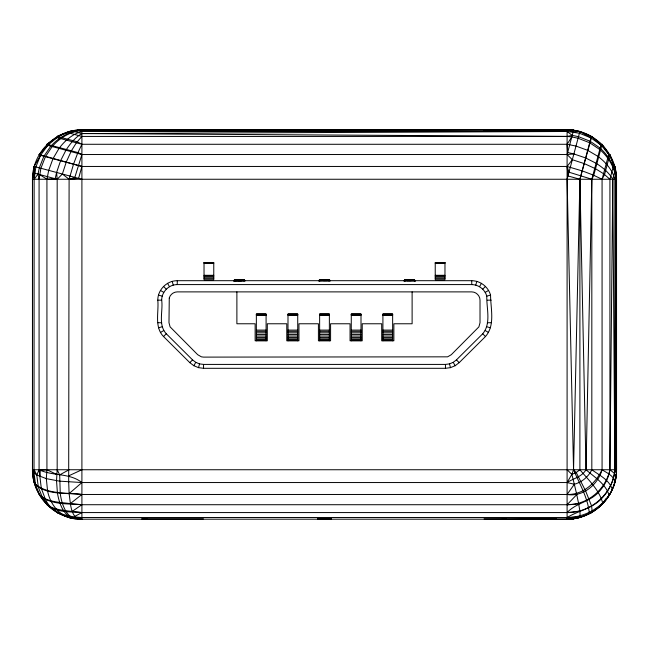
<?xml version="1.0" encoding="UTF-8"?>
<svg xmlns="http://www.w3.org/2000/svg" width="649" height="649" viewBox="0 0 649 649"><rect width="100%" height="100%" fill="white"/><g stroke="black" fill="none" stroke-linecap="round" stroke-linejoin="round"><path stroke-width="0.97" d="M601.501 144.281L602.069 144.281C609.192 154.697 617.191 166.014 616.128 179.254L614.863 469.746C614.084 480.625 609.062 490.863 601.534 498.683C592.139 508.621 578.389 510.666 567.096 517.513L81.904 517.513C55.36 521.285 32.109 495.317 32.45 469.746L32.45 179.254C32.247 152.742 55.49 129.695 81.904 129.8L567.096 129.8C593.486 129.484 616.72 152.896 616.55 179.254L616.55 469.746C616.98 496.144 593.421 519.516 567.096 519.2L81.904 519.2C55.546 519.662 32.158 496.12 32.539 469.746L32.539 179.254L34.137 166.452L40.757 154.973L47.783 145.384L81.904 154.527L567.096 154.527L573.878 153.943L585.609 157.942L596.106 163.272C602.613 167.45 608.892 172.431 612.786 179.254L614.863 469.746C613.045 493.638 590.923 512.945 567.096 512.572L81.904 512.572C70.287 511.672 56.382 512.767 46.931 504.719L47.499 504.719M569.441 130.198L573.554 130.222L567.096 129.8L567.096 519.2L579.898 517.513L580.206 517.042L579.898 511.112L567.096 512.572C575.874 503.064 589.381 501.993 598.24 492.623C604.26 486.312 608.559 478.402 609.922 469.746L612.786 179.254L615.293 169.908L609.922 154.527L608.73 154.373L601.664 145.79L591.426 136.428C583.776 132.794 575.704 129.565 567.096 129.8L81.904 130.222C68.664 129.159 57.347 137.158 46.931 144.281L47.783 145.384M613.816 164.741L609.922 179.254L609.922 469.746L614.457 473.381L616.006 476.804C613.41 491.309 605.087 504.508 592.253 512.061L591.426 512.572C583.776 516.206 575.704 519.435 567.096 519.2C592.261 518.835 614.984 498.432 616.428 473.048L614.863 469.746L614.863 179.254C612.396 169.795 605.598 162.145 597.956 156.377L587.645 150.317L575.988 146.066L567.096 144.281L81.904 144.281L77.604 153.375L73.653 163.791L69.102 179.254L68.68 482.077L69.135 494.027C70.538 502.277 70.124 512.929 77.15 518.754L81.904 519.2L81.904 129.8L126.255 130.125M601.501 504.719L602.369 504.314L602.67 502.934C599.173 489.711 588.4 479.927 579.898 469.746L579.898 179.254L591.823 136.428L590.979 137.888L579.898 179.254L573.554 469.746L571.85 474.37L567.096 482.548L574.341 484.259C581.893 482.199 588.416 476.78 591.823 469.746L591.823 179.254L593.762 175.287L602.069 144.281L600.966 145.133L591.823 179.254L586.023 469.746C581.877 476.893 573.489 478.37 567.096 482.548L81.904 482.548L59.489 481.152L46.33 478.637L36.774 474.979L34.024 472.951L32.45 469.746L616.55 469.746L616.128 179.254C615.366 167.239 609.022 156.109 600.155 148.15L590.087 141.231L578.502 136.671L572.231 135.373L567.096 136.428L81.904 136.428L67.391 132.534L57.177 136.428L57.023 137.62L48.44 144.686L39.078 154.527L40.538 155.371L81.904 166.452L567.096 166.452L582.559 171.003L592.975 174.954L602.069 179.254L602.069 469.746C597.964 484.568 582.98 497.191 567.096 494.473L81.904 494.473C67.447 492.567 43.905 495.771 34.137 482.548L34.908 482.548M244.186 279.719L245.062 280.692L244.219 279.97L234.451 279.719L244.186 279.719L245.062 280.692L233.526 280.692C235.774 280.125 235.003 279.808 233.575 280.692C235.782 278.989 233.81 281.187 233.478 280.692M318.659 280.692C320.89 280.336 318.099 281.366 319.632 279.719L329.368 279.719L330.244 280.692L318.708 280.692C320.955 280.133 320.184 279.8 318.756 280.692L319.681 280.206M572.231 135.373L567.096 131.487L81.904 133.564C75.081 137.458 70.1 143.737 65.922 150.243L60.592 160.741L56.593 172.472L57.177 179.254L57.177 469.746L59.676 474.881L60.252 493.126C61.241 503.673 67.674 523.638 81.904 517.513C67.366 516.628 51.685 513.846 45.179 498.756L41.293 488.259L39.078 469.746L39.078 179.254L40.903 168.269L45.406 156.677L52.18 146.56C59.732 137.758 70.343 131.633 81.904 130.222L567.096 131.487L579.427 133.223L590.979 137.888L600.966 145.133M40.538 155.371L35.873 166.923L34.137 179.254L34.024 472.951L35.549 484.795L39.978 495.625C51.149 505.092 68.145 503.51 81.904 504.719L567.096 504.719L578.673 503.867L579.898 511.112M57.177 469.746L56.528 480.731L57.396 492.721C59.051 503.316 64.113 518.786 77.15 518.754M321.709 280.66C325.23 279.751 321.393 280.465 319.827 280.692L318.708 280.692L319.632 279.719M39.962 476.528L40.319 470.29L39.078 469.746L36.774 474.979L38.315 487.164L42.388 497.402L48.943 506.196C59.156 511.25 70.903 510.82 81.904 512.572L74.659 516.466M244.024 279.719L245.062 280.692L236.666 280.692L236.885 279.719L235.571 280.66L233.526 280.692L234.403 280.206M322.066 279.719L320.257 279.97M415.522 280.692L405.008 280.692C407.961 278.445 407.321 281.625 403.889 280.692L415.474 280.692L414.322 280.563L413.9 279.719L415.425 280.692L414.833 280.409M404.976 279.719L403.938 280.692C406.185 279.565 403.508 280.676 404.53 280.409M235.076 279.97C235.733 279.614 235.985 281.934 236.885 279.719M320.168 280.206L321.06 279.719L320.549 280.66M405.349 280.206L406.242 279.719L405.73 280.66M405.438 279.97L404.96 279.97M615.357 478.605L614.863 482.548L614.092 482.548M615.601 476.642L615.844 474.67M616.217 471.718L616.461 179.254L614.863 166.452L614.092 166.452M157.788 300.163C157.723 289.738 166.834 280.628 177.258 280.692L471.742 280.692C480.349 280.741 488.275 286.826 490.547 295.125C490.636 308.664 495.374 325.327 485.468 336.539L459.184 362.653L455.16 365.72L450.479 367.65L445.457 368.308L203.543 368.308L198.521 367.65L193.84 365.72L189.816 362.653L163.532 336.539C154.073 326.861 159.005 312.088 157.788 300.163L161.682 300.163C161.633 291.823 168.918 284.538 177.258 284.587L471.742 284.587C478.629 284.627 484.965 289.486 486.791 296.131C486.434 308.348 491.415 323.494 482.718 333.773L456.442 359.887L453.221 362.345L449.473 363.886L445.457 364.413L203.543 364.413L199.527 363.886L195.779 362.345L192.558 359.887L166.282 333.773C157.829 324.735 163.232 311.066 161.682 300.163M615.901 474.67L614.863 482.548L614.976 481.712C613.492 475.539 606.823 472.886 602.069 469.746C595.506 483.278 583.07 494.927 567.096 494.473L574.341 484.259L571.85 474.37L567.096 469.746M616.161 472.699L616.55 469.746M589.324 513.627C588.116 498.059 579.541 483.943 573.554 469.746L567.096 179.254L579.898 131.487L567.096 129.8L573.148 131.958L579.898 131.487L590.979 137.888M592.253 512.061L591.604 506.042L585.625 490.952L576.223 472.561L573.554 469.746M33.131 177.282L33.456 175.319M244.3 280.409C239.676 280.279 242.758 279.962 244.3 280.409L244.608 280.692L243.781 280.409L245.16 280.692M241.704 279.97C238.508 279.338 243.197 282.039 241.752 279.719M242.669 280.206L242.758 279.719L243.651 280.206M328.418 280.692L326.934 279.719L327.347 280.692M327.85 280.206L327.94 279.719L330.244 280.692C327.567 278.81 331.436 281.593 329.327 280.206M413.6 280.692L412.115 279.719L412.529 280.692M413.032 280.206L413.121 279.719L413.924 279.97M39.078 179.254L38.023 174.119L39.321 167.848L43.881 156.263L50.8 146.195C58.759 137.328 69.889 130.984 81.904 130.222M56.593 172.472L55.149 178.71L46.931 179.254L39.589 174.54M198.521 367.65L199.527 363.886M475.774 285.114L476.78 281.358M573.148 131.958L567.096 154.527L572.329 159.711L584.514 163.694L595.514 168.732L603.546 173.721L609.922 179.254M608.73 154.373L602.069 179.254L604.576 174.484L609.922 154.527L609.233 154.527M614.863 179.254L616.104 174.63M403.84 280.692L407.183 280.206M34.908 166.452L34.137 166.452L34.608 173.202L57.177 179.254L62.361 174.021L66.344 161.836L71.382 150.836L76.371 142.804L81.904 136.428M609.922 469.746C605.687 489.484 587.572 505.027 567.096 504.719L576.75 494.627L574.341 484.259M34.608 173.202L32.45 179.254L616.55 179.254L614.863 166.452M319.681 279.97L329.368 279.719M193.84 365.72L195.779 362.345M479.53 286.671L481.477 283.305M36.774 474.979L34.137 469.746L32.994 471.636L34.543 483.521C47.053 494.684 66.368 492.396 81.904 494.473L70.327 503.616C59.797 502.139 47.077 502.367 39.078 494.473L39.767 494.473M242.758 279.719L241.752 280.206M327.786 279.97L328.832 280.206M412.967 279.97L414.013 280.206M235.725 280.563L234.029 280.692C235.222 281.228 240.195 280.181 236.934 279.97M406.891 280.66C408.87 281.317 408.724 279.143 407.248 279.719M616.128 179.254C614.717 167.693 608.592 157.082 599.79 149.53L589.673 142.756L578.081 138.253L571.81 136.939L567.096 144.281L567.64 152.499L573.878 153.943M404.838 280.66L403.889 280.692L405.041 280.563M41.552 152.166L44.53 148.223M605.063 499.99L606.255 498.416M34.137 179.254L38.023 174.119M580.206 517.042L567.096 517.513C583.776 517.375 599.79 508.994 609.038 495.057C605.606 483.781 594.395 477.137 586.023 469.746L579.898 179.254L567.98 175.952L567.096 166.452L572.329 159.711M234.857 280.409L235.863 280.409M163.532 336.539L166.282 333.773M189.816 362.653L192.558 359.887M482.759 289.146L485.509 286.396M69.102 493.629L81.904 482.548C69.8 472.926 53.899 476.179 40.319 470.29L46.931 469.746L56.747 474.46M236.593 280.66L242.045 280.66M48.277 143.68L55.254 138.237M593.746 510.763L600.723 505.32M579.898 469.746L576.223 472.561L571.85 474.37M72.25 511.38L81.904 504.719L70.327 503.616M404.092 280.66L404.7 280.409M609.038 495.057L609.922 494.473L609.233 494.473M160.417 332.499L163.783 330.544M485.233 292.375L488.6 290.428M32.572 470.63L34.137 469.746M234.987 280.206L236.033 279.97M59.676 474.881L69.102 469.746M68.794 475.798L81.904 469.746M69.313 131.487L81.904 129.8L69.313 131.487L57.177 136.428L77.134 141.774L81.904 144.281L57.023 137.62M591.823 512.572L579.687 517.513M62.361 174.021L69.102 179.254L74.846 177.364L81.904 154.527L77.937 152.588L46.931 144.281L47.499 144.281M567.096 131.487L81.904 131.487C72.445 133.954 64.795 140.752 59.027 148.394L52.967 158.705L48.716 170.363L46.931 179.254L46.931 469.746L46.33 478.637L47.547 490.701C50.03 504.565 60.544 518.007 75.446 518.778M67.391 132.534L72.558 131.057L81.904 133.564L567.096 136.428L571.81 136.939M235.676 280.409L234.646 280.692L243.992 280.692L241.817 280.206M320.857 280.409L319.827 280.692L330.13 280.692M158.453 327.786L162.218 326.772M486.791 296.131L490.547 295.125M145.417 130.125L203.421 130.125M414.354 280.692L414.971 280.692L413.429 280.66M144.394 130.165L146.715 129.8L142.18 130.1M484.049 518.875L505.19 518.811M323.113 280.563L320.711 280.563M412.407 280.66L408.237 280.66M570.333 519.095L502.285 519.2L506.033 518.827M69.102 179.254L78.602 178.37L81.904 166.452L39.078 154.527L39.767 154.527M328.483 518.875L319.422 518.965L327.51 518.884M567.096 519.2L573.554 518.778L569.441 518.802M317.466 130.149L331.274 130.125M321.49 130.116L329.173 130.133M331.534 518.851L317.726 518.875M317.726 130.125L331.534 130.149M331.274 518.875L317.572 518.867M327.226 280.66L323.056 280.66M240.763 280.66L237.875 280.66M411.125 280.66L405.893 280.563M569.408 130.311L573.448 130.222M484.049 130.125L570.333 129.905M141.547 518.875L203.421 518.875M502.285 519.2L556.412 518.875M204.029 262.731L213.764 262.683L213.764 279.719L204.029 279.719L204.029 262.683M204.029 262.845L213.764 262.886M435.236 262.886L444.971 262.845M204.029 263.137L213.764 263.137M435.236 263.137L444.971 263.137M204.029 275.306L213.764 275.306M435.236 275.306L444.971 275.306M204.029 276.06L213.764 276.06M435.236 276.06L444.971 276.06M204.029 277.107L213.764 277.107M435.236 277.107L444.971 277.107M204.029 278.356L213.764 278.356M435.236 278.356L444.971 278.356M234.321 280.206L244.316 280.206M319.503 280.206L329.497 280.206M404.684 280.206L414.679 280.206M414.646 280.409L415.474 280.692L414.524 280.66M487.318 300.163L491.212 300.163M256.355 314.148L266.09 314.148M287.994 314.148L297.729 314.148M319.632 314.148L329.368 314.148M351.271 314.148L361.006 314.148M382.91 314.148L392.645 314.148M256.355 314.335L266.09 314.335M287.994 314.335L297.729 314.335M319.632 314.335L329.368 314.335M351.271 314.335L361.006 314.335M382.91 314.335L392.645 314.335M256.355 314.651L266.09 314.651M287.994 314.651L297.729 314.651M319.632 314.651L329.368 314.651M351.271 314.651L361.006 314.651M382.91 314.651L392.645 314.651M256.355 315.503L266.09 315.503M287.994 315.503L297.729 315.503M319.632 315.503L329.368 315.503M351.271 315.503L361.006 315.503M382.91 315.503L392.645 315.503M157.788 322.723L161.682 322.723M487.318 322.723L491.212 322.723M256.355 330.106L266.09 330.106M287.994 330.106L297.729 330.106M319.632 330.106L329.368 330.106M351.271 330.106L361.006 330.106M382.91 330.106L392.645 330.106M256.355 331.331L266.09 331.331M287.994 331.331L297.729 331.331M319.632 331.331L329.368 331.331M351.271 331.331L361.006 331.331M382.91 331.331L392.645 331.331M256.355 332.799L266.09 332.799M287.994 332.799L297.729 332.799M319.632 332.799L329.368 332.799M351.271 332.799L361.006 332.799M382.91 332.799L392.645 332.799M256.355 334.413L266.09 334.413M287.994 334.413L297.729 334.413M319.632 334.413L329.368 334.413M351.271 334.413L361.006 334.413M382.91 334.413L392.645 334.413M256.355 336.044L266.09 336.044M287.994 336.044L297.729 336.044M319.632 336.044L329.368 336.044M351.271 336.044L361.006 336.044M382.91 336.044L392.645 336.044M256.355 337.585L266.09 337.585M287.994 337.585L297.729 337.585M319.632 337.585L329.368 337.585M351.271 337.585L361.006 337.585M382.91 337.585L392.645 337.585M256.355 338.916L266.09 338.916M287.994 338.916L297.729 338.916M319.632 338.916L329.368 338.916M351.271 338.916L361.006 338.916M382.91 338.916L392.645 338.916M256.355 339.938L266.09 339.938M287.994 339.938L297.729 339.938M319.632 339.938L329.368 339.938M351.271 339.938L361.006 339.938M382.91 339.938L392.645 339.938M256.355 340.587L266.09 340.587M287.994 340.587L297.729 340.587M319.632 340.587L329.368 340.587M351.271 340.587L361.006 340.587M382.91 340.587L392.645 340.587M69.102 517.513L81.904 519.2L69.102 517.513L57.177 512.572L69.313 517.513M503.932 130.125L502.285 129.8L556.412 130.125M569.408 518.689L573.448 518.778M328.248 280.66L329.23 280.692L327.956 280.409M317.466 518.851L324.5 519.038M328.207 130.116L324.5 129.962M142.707 518.908L146.715 519.2L146.715 518.778M324.5 129.8L328.483 130.125M242.913 280.563L244.162 280.66M502.285 129.8L505.19 130.189M143.81 518.811L146.715 519.2M415.271 280.66L413.137 280.409M330.244 280.692L329.481 280.409M329.14 280.563L329.789 280.692L328.962 280.409M320.963 280.206L321.92 280.409M235.782 280.206L236.739 280.409M325.944 280.66L325.757 279.719L326.934 279.719M242.775 280.409L245.062 280.692M77.28 130.246L81.904 131.487M34.137 166.452L81.904 179.254M158.453 295.125L162.209 296.131M486.782 326.772L490.547 327.786M591.823 179.254L568.986 172.196L567.096 166.452M328.719 279.719L329.205 279.719M244.04 279.97L243.562 279.97M160.4 290.428L163.767 292.375M485.217 330.544L488.583 332.499M591.823 469.746C599.246 475.182 609.297 479.854 612.226 489.289M593.746 138.237L600.723 143.68M48.277 505.32L55.254 510.763M163.491 286.396L166.241 289.146M482.718 333.773L485.468 336.539M456.442 359.887L459.184 362.653M604.47 148.223L607.448 152.166M41.552 496.834L43.937 499.99M167.523 283.305L169.47 286.671M453.221 362.345L455.16 365.72M411.068 280.563L410.939 279.719L412.115 279.719M449.473 363.886L450.479 367.65M172.22 281.358L173.226 285.114M576.75 494.627L578.673 503.867M406.242 279.719L406.331 280.206M321.06 279.719L321.15 280.206M235.879 279.719L235.968 280.206M33.131 471.718L33.456 473.681M471.742 280.692L471.742 284.587M445.457 364.413L445.457 368.308M412.115 291.888L412.115 323.77L393.862 323.77L393.862 340.806L381.693 340.806L381.693 323.77L362.223 323.77L362.223 340.806L350.054 340.806L350.054 323.77L330.584 323.77L330.584 340.806L318.416 340.806L318.416 323.77L298.946 323.77L298.946 340.806L286.777 340.806L286.777 323.77L267.307 323.77L267.307 340.806L255.138 340.806L255.138 323.77L236.885 323.77L236.885 291.888M409.681 279.719L409.681 280.66M392.645 340.806L392.645 314.043L382.91 314.043L382.91 340.806M361.006 340.806L361.006 314.043L351.271 314.043L351.271 340.806M329.368 340.806L329.368 314.043L319.632 314.043L319.632 340.806M324.5 279.719L324.5 280.66M297.729 340.806L297.729 314.043L287.994 314.043L287.994 340.806M266.09 340.806L266.09 314.043L256.355 314.043L256.355 340.806M239.319 279.719L239.319 280.66M203.543 364.413L203.543 368.308M177.258 280.692L177.258 284.587M169.267 298.021L168.983 322.723L170.103 326.877L197.71 354.711L201.409 356.836L203.543 357.112L447.591 356.836L451.29 354.711L478.897 326.877L480.017 322.723L480.017 300.163C480.041 295.733 476.171 291.863 471.742 291.888L177.258 291.888C173.599 291.912 170.233 294.492 169.267 298.021M404.814 279.719L414.581 279.97L404.814 279.719M319.86 280.563L319.211 280.692L319.86 280.563M444.971 262.683L435.236 262.683L435.236 279.719L444.971 279.719L444.971 262.683"/></g></svg>
